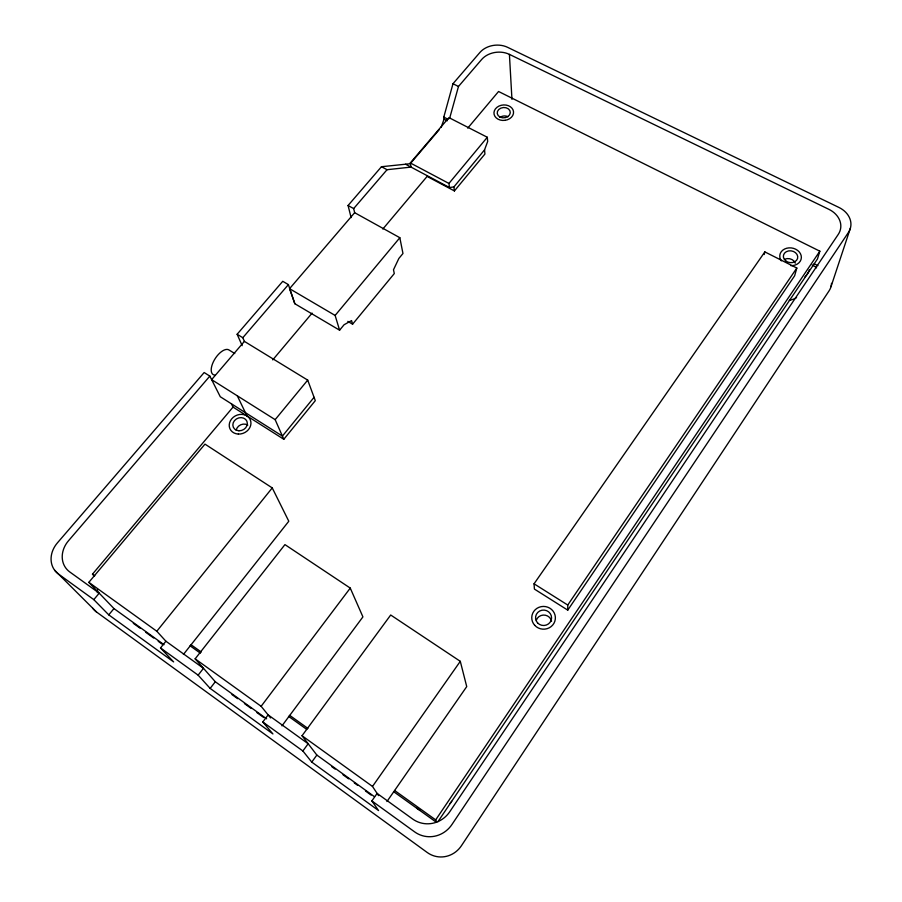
<?xml version="1.0" encoding="UTF-8"?>
<svg xmlns="http://www.w3.org/2000/svg" width="902" height="902" viewBox="0 0 902 902"><rect width="100%" height="100%" fill="white"/><g stroke="black" fill="none" stroke-linecap="round" stroke-linejoin="round"><path stroke-width="1.35" d="M567.753 610.135L567.753 605.039L796.827 268.029L764.851 251.895L534.052 583.808L534.412 589.085L567.753 610.135L794.639 275.786L796.827 268.029M764.219 254.511L764.851 251.895M441.101 127.475L444.043 119.132L443.795 117.113L452.984 83.728L479.932 52.44A20.07 15.458 -5.4 0 1 507.623 47.332L838.894 207.426A22.527 18.04 9.9 0 1 848.41 232.468L451.947 824.507A27.59 26.451 -72 0 1 414.638 831.881L371.861 800.92L377.104 793.41L412.654 819.027A27.376 26.316 -69.4 0 0 449.794 811.687L838.274 234.373A22.505 18.063 9.6 0 0 828.859 209.32L509.416 54.379A20.137 15.559 -5.3 0 0 481.634 59.509L458.475 86.479L449.568 118.545M467.732 128.14L498.558 91.497L819.839 251.184L817.471 258.964L437.932 821.711M831.001 286.678L850.417 228.116M405.584 164.209L449.478 187.537L453.909 186.906L484.554 149.879L487.666 141.501L487.305 137.262L448.914 117.621L410.309 162.946L411.019 167.095L387.037 169.711L381.467 166.723L348.071 205.498L351.103 217.607M436.669 821.857L435.677 819.895L819.839 251.184M386.947 801.54L466.729 686.602L460.291 661.324L390.701 615.006L302.035 735.739L316.85 755.075L374.555 796.748M378.547 795.609L372.503 786.443L460.291 661.324M371.861 800.92L378.558 810.548L311.765 762.1L316.85 755.075M311.765 762.1L302.88 750.983L308.168 743.744L268.131 714.891L262.809 721.972L272.923 733.935L210.155 688.406L198.136 675.158L160.522 647.94L165.9 641.221L156.813 631.242L88.836 582.342L204.98 444.122L272.246 487.914L288.798 521.232L183.422 654.435M281.965 725.862L362.92 616.889L350.258 588.093L284.942 544.616L195.148 658.832L215.307 681.754L266.631 718.815M270.6 717.924L261.129 706.3L350.258 588.093M210.155 688.406L215.307 681.754M198.136 675.158L203.48 668.303L165.9 641.221M156.813 631.242L272.246 487.914M314.065 397.308L282.416 436.094L220.28 396.745L209.839 376.111L204.156 372.537L57.446 542.835A25.008 21.096 -36.7 0 0 58.585 574.146L93.819 599.638L108.759 614.86L173.635 661.91L160.522 647.94M231.408 403.792L233.043 407.095L283.814 439.285L315.305 400.646L307.706 380.114L244.397 341.384L242.796 337.72L237.136 334.259L282.754 281.311L288.392 284.615L294.83 303.726L339.592 330.188L344.079 324.743L351.566 320.582L352.592 324.19L394.298 273.554L393.486 269.777L398.853 258.468L402.968 253.507L399.834 237.711L354.666 212.692L353.663 208.587L348.071 205.498M283.814 439.285L275.155 419.655L307.706 380.114M382.831 229.04L427.108 176.42L454.416 190.942L484.926 154.028L484.554 149.879M108.759 614.86L113.956 608.568L88.836 582.342M339.592 330.188L335.127 315.441L399.834 237.711M449.478 187.537L448.937 183.444L487.305 137.262M93.819 599.638L99.209 593.166L69.815 571.992A24.952 21.118 -36.4 0 1 68.541 540.704L209.839 376.111M94.101 575.871L92.489 574.157L233.043 407.095M272.754 359.887L312.103 313.118M439.285 129.606L410.23 163.724L381.467 166.723M242.796 337.72L288.392 284.615M353.663 208.587L387.037 169.711M244.397 341.384L211.62 379.641L275.155 419.655M294.83 303.726L289.565 288.674L354.666 212.692M814.134 263.756L817.911 265.639M452.984 83.728L458.475 86.479M443.795 117.113L448.114 119.335M444.043 119.132L447.279 120.789M410.309 162.946L448.937 183.444M347.822 321.394L352.592 324.19M289.565 288.674L335.127 315.441M234.757 353.516L229.164 350.077A14.635 6.923 -57.1 0 0 214.394 359.875A14.635 6.923 -57.1 0 0 214.823 375.097M534.052 583.808L567.753 605.039M92.489 574.157L94.755 575.78M191.077 644.75L201.293 652.067M289.734 715.387L307.886 728.388M394.625 790.49L435.677 819.895M190.051 645.776L200.357 653.161M288.516 716.323L306.827 729.459M393.836 791.798L436.027 822.038M195.148 658.832L261.129 706.3M302.035 735.739L372.503 786.443M113.956 608.568L164.006 644.704M133.304 623.305L140.103 628.209M145.763 632.302L153.69 638.03M158.222 641.299L162.755 644.569M231.961 694.563L237.632 698.667M244.442 703.583L251.252 708.498M256.935 712.603L263.745 717.518M331.756 766.644L335.127 769.09M343.008 774.773L348.634 778.843M354.26 782.902L357.643 785.349M365.513 791.031L371.139 795.102M262.809 721.972L302.88 750.983M92.793 608.32A23.125 19.867 -38.5 0 0 96.514 611.996L427.221 852.491A25.482 24.343 -77.1 0 0 461.441 845.704L829.096 290.816A20.971 17.206 11 0 0 831.509 283.341M54.639 570.233L96.514 611.996M237.305 395.82L246.979 415.935M237.136 334.259L242.176 345.658M453.909 186.906L454.416 190.942M509.416 54.379L511.953 99.355M812.172 264.974A21.05 17.285 10.6 0 1 816.603 267.849M97.337 592.67A23.204 19.979 -38.1 0 1 97.574 589.885M796.579 297.559A21.005 17.33 9.9 0 1 789.306 300.343M500.069 117.339A6.494 5.141 -5.1 0 1 507.927 116.708M809.331 269.754A21.501 17.612 9.6 0 1 804.99 276.756M784.751 259.235A7.171 5.874 9.6 0 1 795.305 263.159M451.688 801.314A25.707 24.771 -68.1 0 1 450.075 803.468M420.095 810.221A25.707 24.771 -68.1 0 1 416.735 808.215M536.295 620.249A7.926 7.644 4 0 1 551.573 621.174M236.189 430.231A7.351 6.348 -24.5 0 1 247.813 425.101M781.324 260.87A10.858 8.862 9.4 0 1 786.634 248.253A10.858 8.862 9.4 0 1 801.156 255.57A10.858 8.862 9.4 0 1 790.828 265.662M505.131 120.327L502.561 120.428A9.821 7.746 -5.1 0 1 495.435 108.86A9.821 7.746 -5.1 0 1 511.975 108.184A9.821 7.746 -5.1 0 1 505.131 120.327M785.608 260.779A7.239 5.908 9.4 0 0 797.56 258.491A7.239 5.908 9.4 0 0 788.495 250.936A7.239 5.908 9.4 0 0 785.608 260.779M500.091 117.091A6.551 5.164 -5.1 0 0 510.273 112.818A6.551 5.164 -5.1 0 0 500.881 108.127A6.551 5.164 -5.1 0 0 500.091 117.091M238.365 434.065A11.117 9.572 -24.4 0 0 250.26 419.712A11.117 9.572 -24.4 0 0 231.667 418.889A11.117 9.572 -24.4 0 0 238.365 434.065M238.94 430.773A7.419 6.393 -24.4 0 0 246.877 421.2A7.419 6.393 -24.4 0 0 234.475 420.636A7.419 6.393 -24.4 0 0 238.94 430.773M534.773 625.368A11.816 11.376 3.6 0 0 554.798 621.399A11.816 11.376 3.6 0 0 541.132 606.663A11.816 11.376 3.6 0 0 534.773 625.368M537.592 622.91A8.017 7.723 3.6 0 0 551.178 620.226A8.017 7.723 3.6 0 0 541.922 610.226A8.017 7.723 3.6 0 0 537.592 622.91"/></g></svg>
